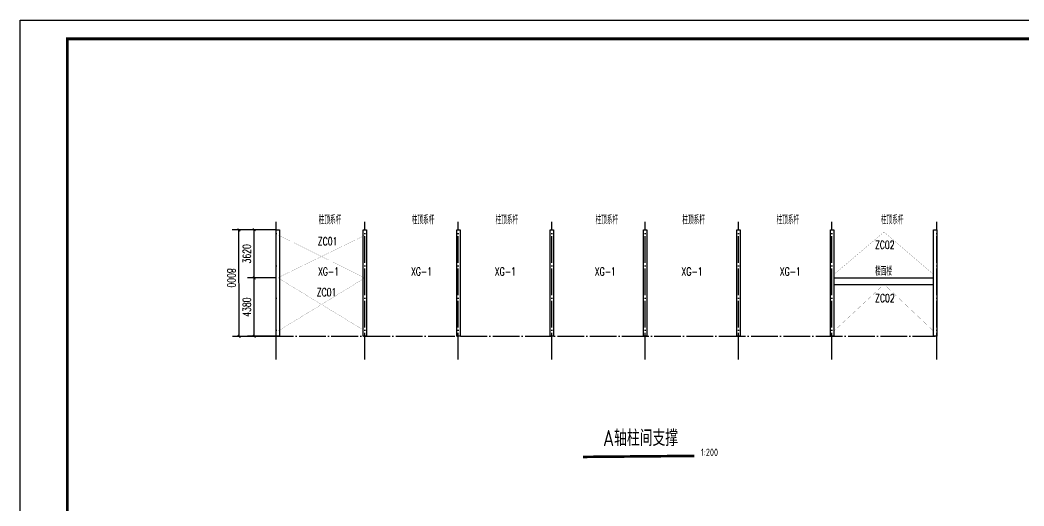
# Model space of a CAD drawing. Extents: x 180850 to 1399066, y 48356 to 327880.
# Drawn here: x 797005 to 872224, y 183928 to 220382 of the extents above; entities that cross this region are included whole.
import ezdxf

# ---------------------------------------------------------------- set-up
doc = ezdxf.new("R2010")
doc.units = 0
doc.header["$LTSCALE"] = 1000
doc.linetypes.add('DASH', pattern=[0.35, 0.25, -0.1])
doc.linetypes.add('DOTE', pattern=[2.42, 2, -0.2, 0.02, -0.2])
for name, color, linetype in [('AXIS', 3, 'Continuous'), ('DIM_SYMB', 3, 'Continuous'), ('DOTE', 1, 'Continuous'), ('GZ', 50, 'Continuous'), ('NUM', 7, 'Continuous'), ('PUB_TEXT', 7, 'Continuous'), ('PUB_TITLE', 4, 'Continuous'), ('SC', 3, 'Continuous'), ('XG', 6, 'Continuous')]:
    doc.layers.add(name, color=color, linetype=linetype)
doc.styles.add('_TCH_DIM', font='SIMPLEX', dxfattribs={"bigfont": 'GBCBIG'})
doc.styles.add('_TCH_DIM_T3', font='SIMPLEX', dxfattribs={"width": 0.705882, "bigfont": 'GBCBIG'})
doc.styles.add('TSSD_Norm', font='tssdeng.shx', dxfattribs={"bigfont": 'hztxt.shx'})
doc.dimstyles.new('_TCH_ARCH&&200', dxfattribs={"dimtxt": 595, "dimasz": 200, "dimexe": 500, "dimexo": 600, "dimgap": 252.5, "dimtad": 1, "dimdec": 0, "dimzin": 0, "dimdsep": 46, "dimtxsty": '_TCH_DIM_T3', "dimblk": 'ARCHTICK', "dimcen": 0.09, "dimclrt": 7, "dimazin": 2, "dimtfac": 1, "dimtdec": 0, "dimtix": 1, "dimtmove": 2, "dimatfit": 3, "dimfxl": 1, "dimtolj": 1, "dimtzin": 0, "dimarcsym": 0})

# ---------------------------------------------------------------- blocks, each defined once
blk = doc.blocks.new('_ArchTick')
at = {"color": 0, "linetype": 'ByBlock', "const_width": 0.4}
blk.add_lwpolyline([(-0.5, -0.5), (0.5, 0.5)], dxfattribs=at)
blk = doc.blocks.new('*D1722')
at = {"layer": 'AXIS', "color": 0, "lineweight": -2, "transparency": 16777216}
for p, q in [((816137, 204652), (812898, 204642)), ((813423, 196643), (813398, 204643)), ((816162, 196652), (812923, 196642))]:
    blk.add_line(p, q, dxfattribs=at)
at = {"layer": 'Defpoints', "color": 0, "transparency": 16777216}
for p in [(813398, 204643), (816737, 204653), (816762, 196653)]:
    blk.add_point(p, dxfattribs=at)
at = {"layer": 'AXIS', "color": 0, "lineweight": -2, "transparency": 16777216, "xscale": 200, "yscale": 200, "zscale": 200}
for p, rotation in [((813398, 204643), 90.17904874766555), ((813423, 196643), 270.1790487476655)]:
    blk.add_blockref('_ArchTick', p, dxfattribs=dict(at, rotation=rotation))
at = {"layer": 'AXIS', "color": 7, "transparency": 16777216, "insert": (812848, 201033), "char_height": 595, "attachment_point": 5, "rotation": 270.17905, "style": '_TCH_DIM_T3'}
blk.add_mtext('\\A1;8000', dxfattribs=at)
blk = doc.blocks.new('*D1723')
at = {"layer": 'AXIS', "color": 0, "lineweight": -2, "transparency": 16777216}
for p, q in [((816137, 201033), (814043, 201033)), ((814543, 196653), (814543, 201033)), ((816137, 196653), (814043, 196653))]:
    blk.add_line(p, q, dxfattribs=at)
at = {"layer": 'Defpoints', "color": 0, "transparency": 16777216}
for p in [(814543, 201033), (816737, 201033), (816737, 196653)]:
    blk.add_point(p, dxfattribs=at)
at = {"layer": 'AXIS', "color": 0, "lineweight": -2, "transparency": 16777216, "xscale": 200, "yscale": 200, "zscale": 200}
for p, rotation in [((814543, 201033), 90), ((814543, 196653), 270)]:
    blk.add_blockref('_ArchTick', p, dxfattribs=dict(at, rotation=rotation))
at = {"layer": 'AXIS', "color": 7, "transparency": 16777216, "insert": (813993, 198843), "char_height": 595, "attachment_point": 5, "rotation": 90, "style": '_TCH_DIM_T3'}
blk.add_mtext('\\A1;4380', dxfattribs=at)
blk = doc.blocks.new('*D1724')
at = {"layer": 'AXIS', "color": 0, "lineweight": -2, "transparency": 16777216}
for p, q in [((816137, 204653), (814043, 204653)), ((814543, 201033), (814543, 204653)), ((816137, 201033), (814043, 201033))]:
    blk.add_line(p, q, dxfattribs=at)
at = {"layer": 'Defpoints', "color": 0, "transparency": 16777216}
for p in [(814543, 204653), (816737, 204653), (816737, 201033)]:
    blk.add_point(p, dxfattribs=at)
at = {"layer": 'AXIS', "color": 0, "lineweight": -2, "transparency": 16777216, "xscale": 200, "yscale": 200, "zscale": 200}
for p, rotation in [((814543, 204653), 90), ((814543, 201033), 270)]:
    blk.add_blockref('_ArchTick', p, dxfattribs=dict(at, rotation=rotation))
at = {"layer": 'AXIS', "color": 7, "transparency": 16777216, "insert": (813993, 202843), "char_height": 595, "attachment_point": 5, "rotation": 90, "style": '_TCH_DIM_T3'}
blk.add_mtext('\\A1;3620', dxfattribs=at)

msp = doc.modelspace()

# ---------------------------------------------------------------- linework, layer by layer
for p, q in [((857970.76, 201033.5), (865442.76, 201033.5)), ((857970.76, 200533.5), (865442.76, 200533.5))]:
    msp.add_line(p, q)
at = {"layer": 'DIM_SYMB', "const_width": 196}
msp.add_lwpolyline([(839182.86, 187607.5), (847518.37, 187683.15)], dxfattribs=at)
at = {"layer": 'DOTE', "linetype": 'DOTE'}
for p, q in [((816192.76, 194903.5), (816192.76, 205242.76)), ((822842.76, 194903.5), (822842.76, 205242.76)), ((829842.76, 194903.5), (829842.76, 205242.76)), ((836842.76, 194903.5), (836842.76, 205242.76)), ((843842.76, 194903.5), (843842.76, 205242.76)), ((850842.76, 194903.5), (850842.76, 205242.76)), ((857842.76, 194903.5), (857842.76, 205242.76)), ((865692.76, 194903.5), (865692.76, 205242.76)), ((815487.11, 196653.5), (865564.76, 196653.5))]:
    msp.add_line(p, q, dxfattribs=at)
at = {"layer": 'GZ'}
for points in [[(816192.76, 196653.5), (816192.76, 204653.5), (816442.76, 204653.5), (816442.76, 196653.5)], [(822720.76, 196653.5), (822720.76, 204653.5), (822970.76, 204653.5), (822970.76, 196653.5)], [(829720.76, 196653.5), (829720.76, 204653.5), (829970.76, 204653.5), (829970.76, 196653.5)], [(836720.76, 196653.5), (836720.76, 204653.5), (836970.76, 204653.5), (836970.76, 196653.5)], [(843720.76, 196653.5), (843720.76, 204653.5), (843970.76, 204653.5), (843970.76, 196653.5)], [(850720.76, 196653.5), (850720.76, 204653.5), (850970.76, 204653.5), (850970.76, 196653.5)], [(857720.76, 196653.5), (857720.76, 204653.5), (857970.76, 204653.5), (857970.76, 196653.5)], [(865442.76, 196653.5), (865442.76, 204653.5), (865692.76, 204653.5), (865692.76, 196653.5)]]:
    msp.add_lwpolyline(points, close=True, dxfattribs=at)
at = {"layer": 'PUB_TITLE'}
msp.add_lwpolyline([(797005.45, 220381.89), (915934.63, 220381.89), (915934.63, 136381.97), (797005.45, 136381.97)], close=True, dxfattribs=at)
at = {"layer": 'PUB_TITLE', "const_width": 212.12}
msp.add_lwpolyline([(800540.8, 137796.11), (800540.8, 218967.75), (914520.49, 218967.75), (914520.49, 137796.11)], close=True, dxfattribs=at)
at = {"layer": 'SC', "const_width": 10}
for points in [[(822849.17, 197053.85), (816337.03, 201033.5), (816551.93, 201161.24), (822842.76, 204230.57)], [(816342.76, 197053.85), (822839.76, 201033.5), (816350.2, 204254.19)], [(857970.76, 201281.77), (861741.17, 204478.85)], [(865467.76, 201281.77), (861741.17, 204478.85)], [(857970.76, 197031.58), (861741.17, 200558.85)], [(865467.76, 197031.58), (861741.17, 200558.85)]]:
    msp.add_lwpolyline(points, dxfattribs=at)
at = {"layer": 'XG', "linetype": 'DASH', "const_width": 10}
for points in [[(816342.76, 204453.5), (829842.76, 204453.5)], [(829842.76, 204453.5), (865564.76, 204453.5)], [(816467.76, 201033.5), (829842.76, 201033.5)], [(829842.76, 201033.5), (857842.76, 201033.5)]]:
    msp.add_lwpolyline(points, dxfattribs=at)

# ---------------------------------------------------------------- texts
at = {"layer": 'NUM', "linetype": 'ByBlock', "style": 'TSSD_Norm', "width": 0.8}
msp.add_text('A轴柱间支撑', height=1200, dxfattribs=at).set_placement((840689.44, 188420.5))
at = {"layer": 'NUM', "style": 'TSSD_Norm', "width": 0.7}
msp.add_text('1:200', height=550, dxfattribs=at).set_placement((848021.7, 187675.18))
at = {"layer": 'PUB_TEXT', "style": '_TCH_DIM', "width": 0.705882}
for s, p in [('柱顶系杆', (819380.03, 205067.17)), ('柱顶系杆', (826357.39, 205067.17)), ('柱顶系杆', (832634.62, 205067.17)), ('柱顶系杆', (840126.68, 205067.17)), ('柱顶系杆', (846626.68, 205067.17)), ('柱顶系杆', (853689.58, 205067.17)), ('柱顶系杆', (861505.9, 205067.17)), ('ZC01', (819314.44, 203481.57)), ('ZC02', (861060.77, 203213.63)), ('XG-1', (819328.74, 201217.36)), ('XG-1', (826297.79, 201217.36)), ('XG-1', (832575.02, 201217.36)), ('XG-1', (840067.09, 201217.36)), ('XG-1', (846567.09, 201217.36)), ('XG-1', (853928.71, 201217.36)), ('楼面楼', (861074.27, 201217.36)), ('ZC01', (819231.68, 199659.71)), ('ZC02', (861071.98, 199226.78))]:
    msp.add_text(s, height=600, dxfattribs=at).set_placement(p)

# ---------------------------------------------------------------- dimensions: what is measured, and where the dimension line sits
at = {"layer": 'AXIS'}
dim = msp.add_linear_dim(base=(813398.1, 204643.06), p1=(816762.11, 196653.5), p2=(816737.11, 204653.5), angle=90.1790487, dimstyle='_TCH_ARCH&&200', dxfattribs=at)
dim.commit()
dim.dimension.update_dxf_attribs({"geometry": '*D1722', "text_midpoint": (812848.07, 201033.5), "dimtype": 161})
for p1, p2, picture, middle in [((816737.11, 201033.5), (816737.11, 204653.5), '*D1724', (813993.36, 202843.5)), ((816737.11, 196653.5), (816737.11, 201033.5), '*D1723', (813993.36, 198843.5))]:
    dim = msp.add_aligned_dim(p1=p1, p2=p2, distance=2193.75, dimstyle='_TCH_ARCH&&200', dxfattribs=at)
    dim.commit()
    dim.dimension.update_dxf_attribs({"geometry": picture, "text_midpoint": middle})

doc.saveas('drawing.dxf')
